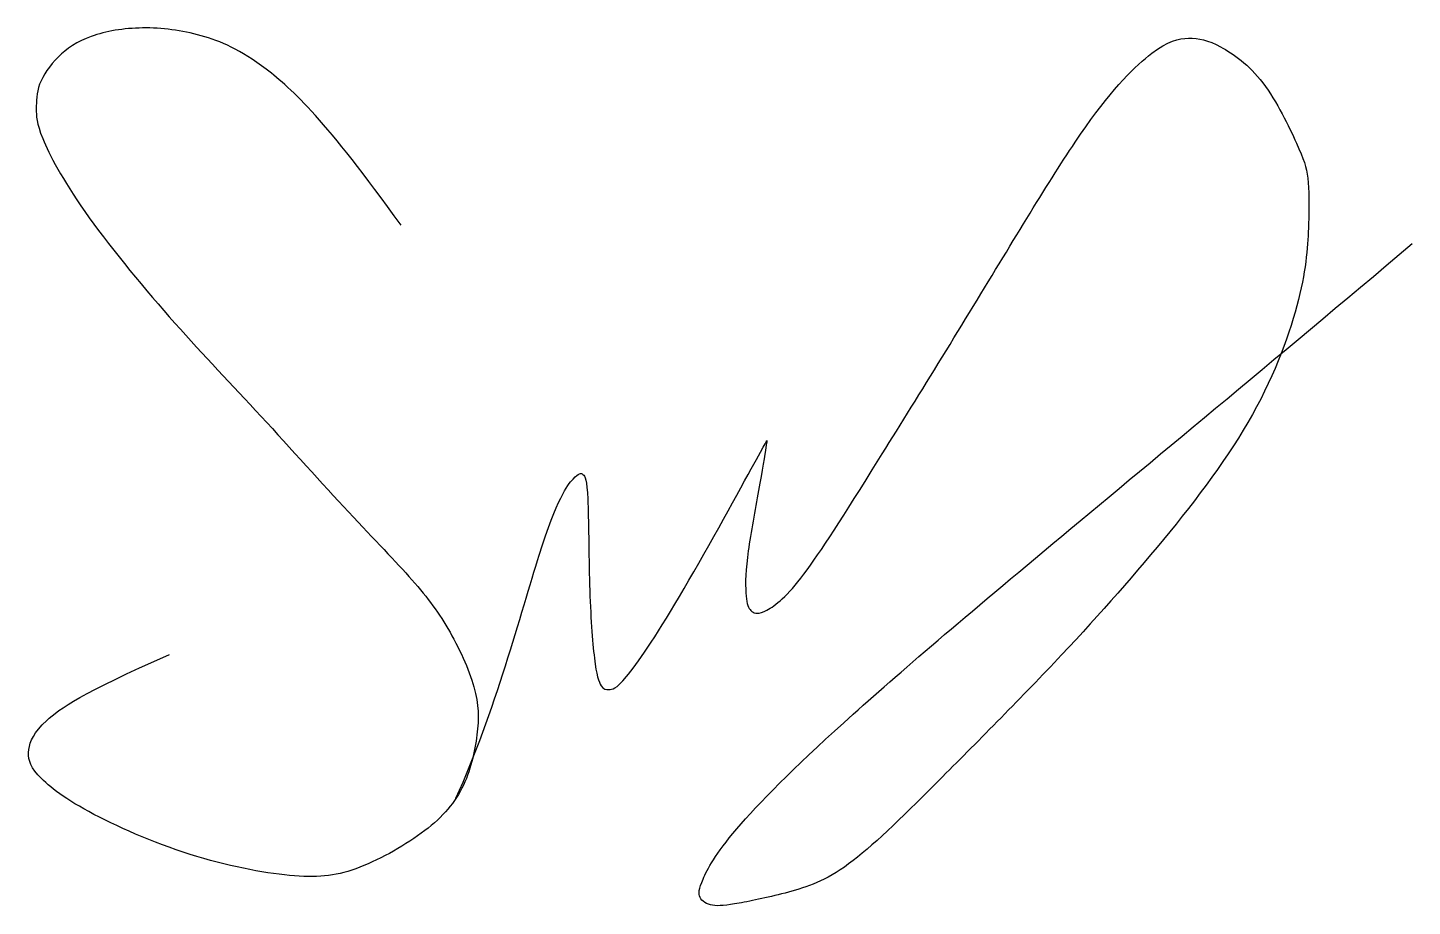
# Model space of a CAD drawing. Header units: inches. Extents: x 27.22 to 36.67, y -15.91 to -9.91.
import ezdxf

# ---------------------------------------------------------------- set-up
doc = ezdxf.new("R2010")
doc.units = ezdxf.units.IN
doc.header["$MEASUREMENT"] = 0
doc.layers.add('Sign', color=5, linetype='Continuous')

msp = doc.modelspace()

# ---------------------------------------------------------------- linework, layer by layer
at = {"layer": 'Sign'}
for points in [[(29.7697, -11.2604), (29.2572, -10.5457), (28.801, -10.1163), (28.408, -9.9466), (27.9984, -9.8933), (27.6287, -9.9566), (27.4155, -10.103), (27.279, -10.3027), (27.279, -10.4694), (27.279, -10.6059), (27.5451, -11.1185), (28.2045, -11.924), (28.7604, -12.4993), (29.4108, -13.2266), (29.8577, -13.6833), (30.0948, -13.991), (30.3016, -14.4418), (30.3016, -14.7189), (30.2153, -15.125), (29.948, -15.4135), (29.4348, -15.6967), (29.07, -15.7291), (28.3346, -15.5898), (27.5629, -15.251), (27.2415, -14.9952), (27.2097, -14.8451), (27.288, -14.6654), (27.5883, -14.4562), (28.1889, -14.1919)], [(30.144, -15.1736), (30.4093, -14.5894), (30.7689, -13.2116), (30.9705, -12.9502), (31.012, -12.9502), (31.0505, -13.022), (31.0505, -13.7485), (31.0878, -14.2808), (31.1349, -14.4307), (31.1863, -14.4307), (31.2591, -14.4307), (31.6238, -13.9037), (32.2676, -12.7278), (32.2676, -12.7292), (32.2676, -12.7372), (32.2057, -13.1083), (32.1197, -13.5623), (32.1197, -13.823), (32.1521, -13.9006), (32.2211, -13.9286), (32.4496, -13.7734), (32.8545, -13.1485), (33.7956, -11.6263), (34.4844, -10.4701), (34.9336, -10.0194), (35.1502, -9.9674), (35.343, -10.0107), (35.6657, -10.2402), (35.9146, -10.76), (35.969, -10.9123), (35.969, -11.2261), (35.9427, -11.7081), (35.6395, -12.5497), (34.9887, -13.4136), (34.2531, -14.2373), (33.3678, -15.1257), (32.7927, -15.6961), (32.4136, -15.8225), (32.0415, -15.8996), (31.8862, -15.9173), (31.7927, -15.8568), (31.8078, -15.7606), (31.9674, -15.4526), (32.6921, -14.7238), (34.0138, -13.5987), (35.7182, -12.1908), (36.6736, -11.3859)]]:
    msp.add_open_spline(points, degree=3, dxfattribs=at)

doc.saveas('drawing.dxf')
